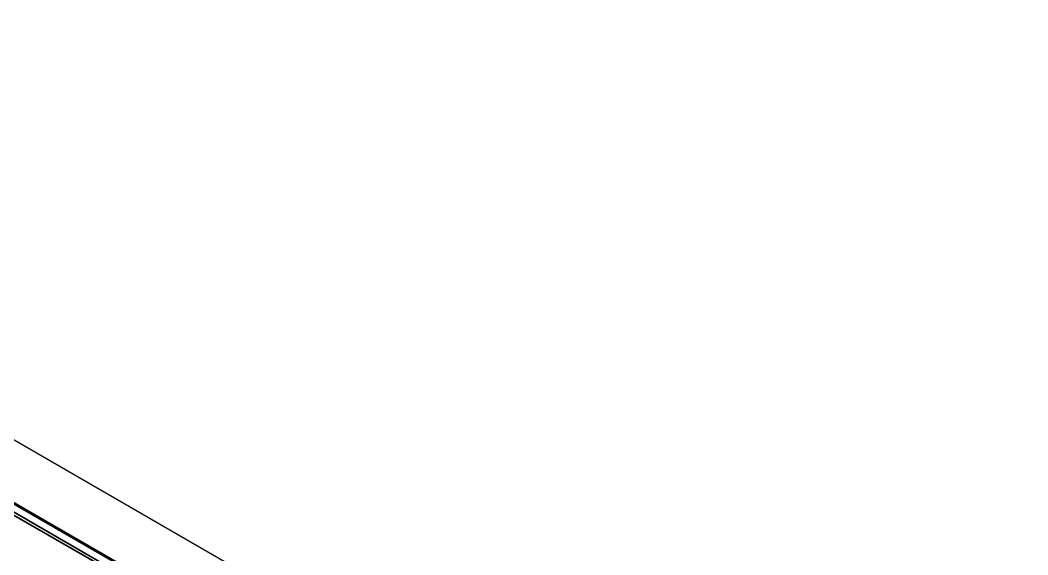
# Model space of a CAD drawing. Header units: millimetres. Extents: x 101 to 3000, y 150 to 4305.
# Drawn here: x 2057.8 to 2213.4, y 1356.6 to 1439.2 of the extents above; entities that cross this region are included whole.
import ezdxf

# ---------------------------------------------------------------- set-up
doc = ezdxf.new("R2010")
doc.units = ezdxf.units.MM
doc.header["$LTSCALE"] = 15
doc.layers.add('_Sichtbarkanten', color=7, linetype='Continuous', lineweight=25)
doc.layers.add('Sichtbar schmal (ISO)', color=7, linetype='Continuous', lineweight=35)

msp = doc.modelspace()

# ---------------------------------------------------------------- linework, layer by layer
at = {"layer": '_Sichtbarkanten'}
for p, q in [((1944.57, 1439.23), (2453.69, 1145.29)), ((1958.15, 1421.53), (2423.15, 1153.06)), ((1958.78, 1421.37), (2422.76, 1153.5))]:
    msp.add_line(p, q, dxfattribs=at)
at = {"layer": 'Sichtbar schmal (ISO)'}
for p, q in [((1956.94, 1420.89), (2421.92, 1152.43)), ((2423, 1153.04), (1958, 1421.51)), ((2421.71, 1152.07), (1956.73, 1420.53))]:
    msp.add_line(p, q, dxfattribs=at)

doc.saveas('drawing.dxf')
